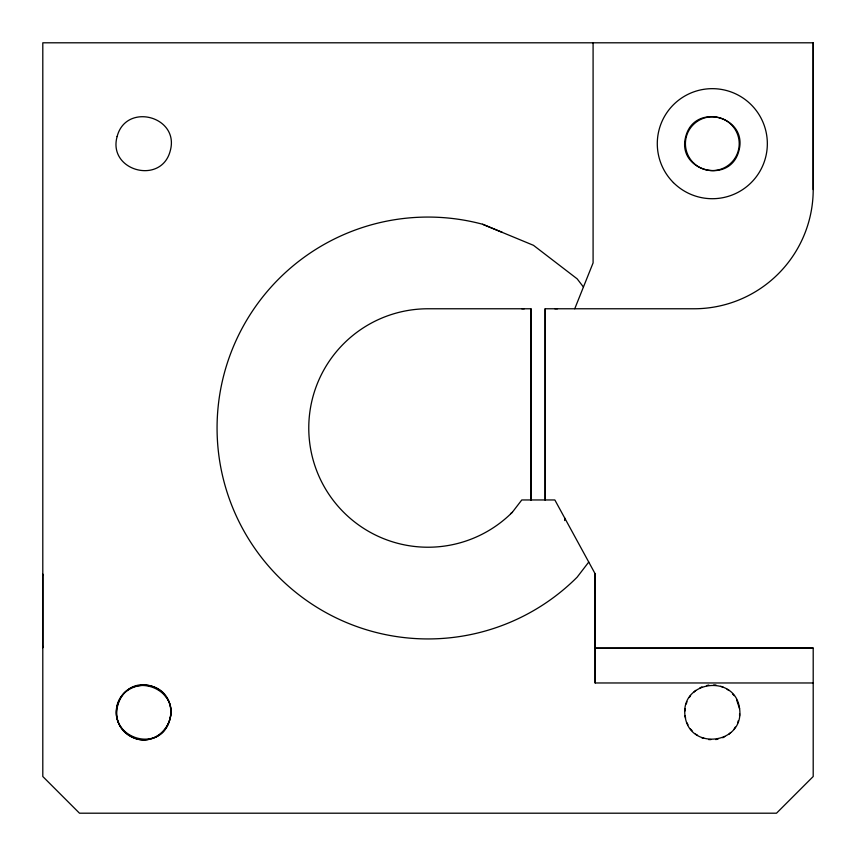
<?xml version="1.0" encoding="UTF-8"?>
<svg xmlns="http://www.w3.org/2000/svg" width="856" height="856" viewBox="0 0 856 856"><rect width="100%" height="100%" fill="white"/><g stroke="black" fill="none" stroke-linecap="round" stroke-linejoin="round"><path stroke-width="1.28" d="M42.811 646.366L42.811 647.618L42.811 574.248L42.811 575.489M530.934 308.77L530.934 499.958L530.934 308.77L428 308.77A119.23 119.23 0 0 0 317.844 473.625A119.23 119.23 0 0 0 512.305 512.305L521.785 499.958L554.848 499.958L595.155 573.798L595.155 682.97L813.2 682.97M545.176 308.77L545.176 499.958L545.176 308.77L693.97 308.77A119.23 119.23 0 0 0 813.2 189.54L813.2 42.8L42.8 42.8L42.8 776.51L79.49 813.2L776.51 813.2L813.2 776.51L813.2 648.11L595.102 648.185L813.2 648.11M595.102 648.185L595.155 573.798M685.025 715.798C680.135 680.413 735.443 673.34 739.605 708.822C744.495 744.217 689.187 751.279 685.025 715.798L685.624 718.109M685.046 708.618L685.035 711.004M739.584 716.012L739.584 713.626M117.219 705.216C111.462 724.625 131.182 744.795 150.806 738.889C173.757 733.699 178.273 699.438 157.44 688.481C119.722 669.702 99.007 727.054 136.564 738.878C161.752 746.068 182.157 713.551 164.149 694.548C151.298 677.802 121.948 685.067 117.112 705.194M686.309 703.985L686.929 701.685M738.321 720.645L737.69 722.935M574.74 308.77L593.09 262.91L593.09 42.8M689.348 697.544L690.546 695.479M735.283 727.086L734.084 729.141M588.746 562.06L577.158 577.158A210.94 210.94 0 0 1 224.251 482.591A210.94 210.94 0 0 1 482.591 224.251L502.344 232.393M693.959 692.097L695.65 690.418M730.671 732.533L728.98 734.202M510.54 513.664L512.305 512.305M699.812 688.042L701.877 686.854M724.818 736.588L722.742 737.776M706.521 685.624L708.822 685.025M718.109 738.995L715.798 739.605M713.626 685.035L716.012 685.046M711.004 739.584L708.618 739.584M521.785 308.77L524.3 308.77M554.848 308.77L557.513 308.77M720.645 686.309L722.935 686.929M703.985 738.321L701.685 737.69M482.591 224.251L533.47 245.319L577.158 278.842L583.439 287.028M727.086 689.348L729.141 690.546M697.544 735.272L695.479 734.084M732.533 693.959L734.202 695.65M692.097 730.671L690.418 728.98M736.588 699.812L739.605 708.822M688.042 724.818L686.854 722.742M564.628 517.88L564.671 520.544M595.155 574.269L595.155 592.62M595.155 647.639L595.145 629.299M813.2 42.8L813.2 189.54M595.155 648.11L595.155 682.97M117.112 136.564C107.514 170.975 161.367 185.41 170.258 150.806C179.856 116.395 126.003 101.96 117.112 136.564M685.742 136.564C676.144 170.975 729.997 185.41 738.889 150.806C748.486 116.395 694.633 101.96 685.742 136.564M118.064 703.472C106.422 736.588 158.093 754.981 169.306 721.159C180.958 688.042 129.277 669.649 118.064 703.472M694.002 163.389A26.9 26.9 0 0 0 738.535 149.693A26.9 26.9 0 0 0 704.402 117.978A26.9 26.9 0 0 0 694.002 163.389M673.405 182.596A55.03 55.03 0 0 0 765.467 157.932A55.03 55.03 0 0 0 698.068 90.533A55.03 55.03 0 0 0 673.405 182.596"/></g></svg>
